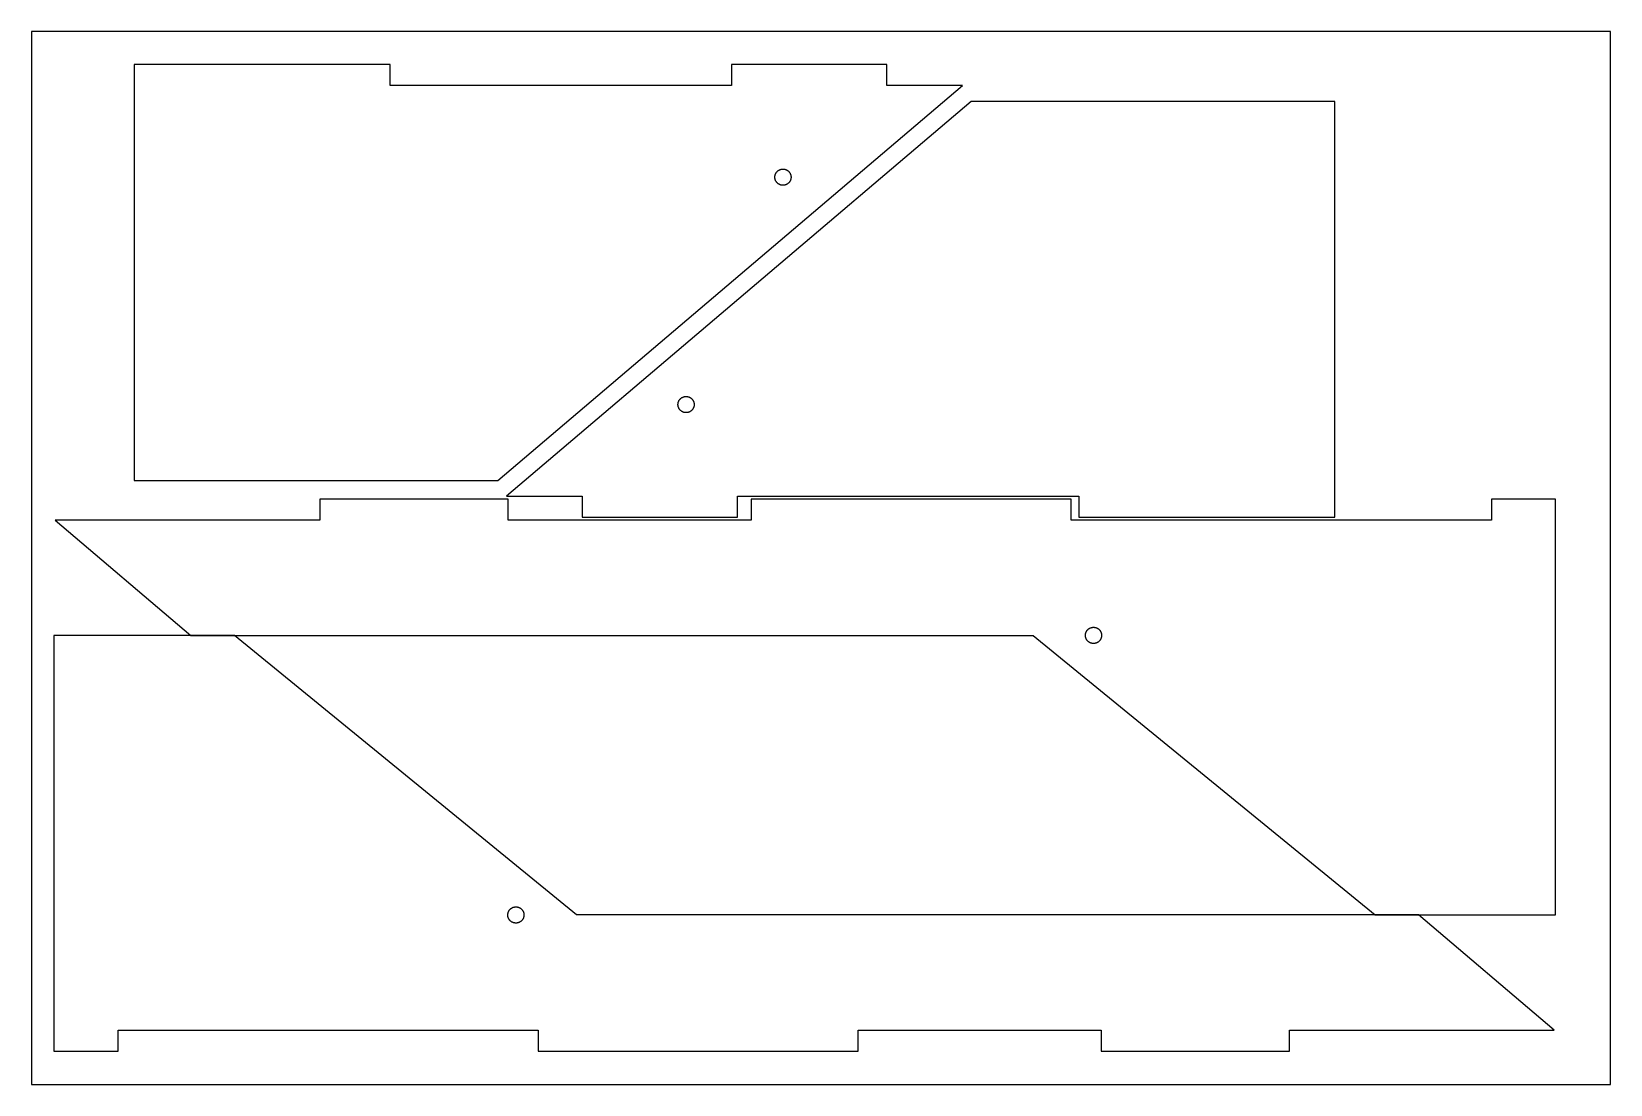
# Model space of a CAD drawing. Header units: millimetres. Extents: x 35122 to 36022, y -10510 to -9910.
import ezdxf

# ---------------------------------------------------------------- set-up
doc = ezdxf.new("R2010")
doc.units = ezdxf.units.MM
doc.header["$MEASUREMENT"] = 0
doc.layers.add('90X60', color=6, linetype='Continuous', true_color=0xff00ff)
doc.layers.add('CORTE', color=172, linetype='Continuous', true_color=0x0000bf)

msp = doc.modelspace()

# ---------------------------------------------------------------- linework, layer by layer
at = {"layer": '90X60'}
for p, q in [((36021.84, -9910.16), (35121.84, -9910.16)), ((35121.84, -9910.16), (35121.84, -10510.16)), ((36021.84, -10510.16), (36021.84, -9910.16)), ((35121.84, -10510.16), (36021.84, -10510.16))]:
    msp.add_line(p, q, dxfattribs=at)
at = {"layer": 'CORTE'}
for p, q in [((35326.2, -9928.89), (35180.37, -9928.89)), ((35180.37, -9928.89), (35180.37, -10165.91)), ((35326.2, -9940.91), (35326.2, -9928.89)), ((35609.42, -9928.89), (35520.82, -9928.89)), ((35520.82, -9928.89), (35520.82, -9940.91)), ((35609.42, -9940.91), (35609.42, -9928.89)), ((35520.82, -9940.91), (35326.2, -9940.91)), ((35387.65, -10165.91), (35652.53, -9940.91)), ((35652.53, -9940.91), (35609.42, -9940.91)), ((35657.43, -9949.94), (35392.55, -10174.94)), ((35864.71, -9949.94), (35657.43, -9949.94)), ((35864.71, -10186.96), (35864.71, -9949.94)), ((35546.74, -9990.04), (35546.85, -9989.92)), ((35546.85, -9989.92), (35546.96, -9989.81)), ((35546.96, -9989.81), (35547.08, -9989.7)), ((35547.08, -9989.7), (35547.2, -9989.59)), ((35547.2, -9989.59), (35547.33, -9989.49)), ((35547.33, -9989.49), (35547.45, -9989.4)), ((35547.45, -9989.4), (35547.59, -9989.3)), ((35547.59, -9989.3), (35547.72, -9989.22)), ((35547.72, -9989.22), (35547.86, -9989.14)), ((35547.86, -9989.14), (35548, -9989.06)), ((35548, -9989.06), (35548.14, -9988.99)), ((35548.14, -9988.99), (35548.28, -9988.92)), ((35548.28, -9988.92), (35548.43, -9988.86)), ((35548.43, -9988.86), (35548.58, -9988.8)), ((35548.58, -9988.8), (35548.73, -9988.75)), ((35548.73, -9988.75), (35548.89, -9988.7)), ((35548.89, -9988.7), (35549.04, -9988.66)), ((35549.04, -9988.66), (35549.2, -9988.62)), ((35549.2, -9988.62), (35549.35, -9988.59)), ((35549.35, -9988.59), (35549.51, -9988.56)), ((35549.51, -9988.56), (35549.67, -9988.55)), ((35549.67, -9988.55), (35549.83, -9988.53)), ((35549.83, -9988.53), (35549.99, -9988.52)), ((35549.99, -9988.52), (35550.15, -9988.52)), ((35550.15, -9988.52), (35550.31, -9988.52)), ((35550.31, -9988.52), (35550.47, -9988.53)), ((35550.47, -9988.53), (35550.63, -9988.54)), ((35550.63, -9988.54), (35550.79, -9988.56)), ((35550.79, -9988.56), (35550.95, -9988.59)), ((35550.95, -9988.59), (35551.1, -9988.62)), ((35551.1, -9988.62), (35551.26, -9988.65)), ((35551.26, -9988.65), (35551.42, -9988.69)), ((35551.42, -9988.69), (35551.57, -9988.74)), ((35551.57, -9988.74), (35551.72, -9988.79)), ((35551.72, -9988.79), (35551.87, -9988.85)), ((35551.87, -9988.85), (35552.02, -9988.91)), ((35552.02, -9988.91), (35552.16, -9988.98)), ((35552.16, -9988.98), (35552.31, -9989.05)), ((35552.31, -9989.05), (35552.45, -9989.13)), ((35552.45, -9989.13), (35552.58, -9989.21)), ((35552.58, -9989.21), (35552.72, -9989.29)), ((35552.72, -9989.29), (35552.85, -9989.39)), ((35552.85, -9989.39), (35552.98, -9989.48)), ((35552.98, -9989.48), (35553.1, -9989.58)), ((35553.1, -9989.58), (35553.23, -9989.69)), ((35553.23, -9989.69), (35553.34, -9989.79)), ((35553.34, -9989.79), (35553.46, -9989.91)), ((35553.46, -9989.91), (35553.57, -9990.02)), ((35545.55, -9992.94), (35545.56, -9992.78)), ((35545.55, -9993.1), (35545.55, -9992.94)), ((35545.55, -9993.26), (35545.55, -9993.1)), ((35545.56, -9993.42), (35545.55, -9993.26)), ((35545.56, -9992.78), (35545.58, -9992.62)), ((35545.57, -9993.58), (35545.56, -9993.42)), ((35545.59, -9993.74), (35545.57, -9993.58)), ((35545.58, -9992.62), (35545.6, -9992.46)), ((35545.61, -9993.9), (35545.59, -9993.74)), ((35545.6, -9992.46), (35545.62, -9992.31)), ((35545.64, -9994.06), (35545.61, -9993.9)), ((35545.62, -9992.31), (35545.65, -9992.15)), ((35545.68, -9994.21), (35545.64, -9994.06)), ((35545.65, -9992.15), (35545.69, -9991.99)), ((35545.72, -9994.37), (35545.68, -9994.21)), ((35545.69, -9991.99), (35545.73, -9991.84)), ((35545.76, -9994.52), (35545.72, -9994.37)), ((35545.73, -9991.84), (35545.78, -9991.69)), ((35545.81, -9994.67), (35545.76, -9994.52)), ((35545.78, -9991.69), (35545.83, -9991.53)), ((35545.87, -9994.82), (35545.81, -9994.67)), ((35545.83, -9991.53), (35545.89, -9991.39)), ((35545.93, -9994.97), (35545.87, -9994.82)), ((35545.89, -9991.39), (35545.95, -9991.24)), ((35546, -9995.12), (35545.93, -9994.97)), ((35545.95, -9991.24), (35546.02, -9991.09)), ((35546.07, -9995.26), (35546, -9995.12)), ((35546.02, -9991.09), (35546.1, -9990.95)), ((35546.14, -9995.4), (35546.07, -9995.26)), ((35546.1, -9990.95), (35546.17, -9990.81)), ((35546.22, -9995.54), (35546.14, -9995.4)), ((35546.17, -9990.81), (35546.26, -9990.67)), ((35546.31, -9995.67), (35546.22, -9995.54)), ((35546.26, -9990.67), (35546.34, -9990.54)), ((35546.4, -9995.81), (35546.31, -9995.67)), ((35546.34, -9990.54), (35546.44, -9990.41)), ((35546.5, -9995.94), (35546.4, -9995.81)), ((35546.44, -9990.41), (35546.53, -9990.28)), ((35546.6, -9996.06), (35546.5, -9995.94)), ((35546.53, -9990.28), (35546.63, -9990.16)), ((35546.7, -9996.18), (35546.6, -9996.06)), ((35546.63, -9990.16), (35546.74, -9990.04)), ((35546.81, -9996.3), (35546.7, -9996.18)), ((35546.92, -9996.42), (35546.81, -9996.3)), ((35547.04, -9996.53), (35546.92, -9996.42)), ((35547.15, -9996.63), (35547.04, -9996.53)), ((35547.28, -9996.74), (35547.15, -9996.63)), ((35547.41, -9996.83), (35547.28, -9996.74)), ((35547.54, -9996.93), (35547.41, -9996.83)), ((35547.67, -9997.02), (35547.54, -9996.93)), ((35547.8, -9997.1), (35547.67, -9997.02)), ((35547.94, -9997.18), (35547.8, -9997.1)), ((35548.09, -9997.25), (35547.94, -9997.18)), ((35548.23, -9997.32), (35548.09, -9997.25)), ((35548.38, -9997.39), (35548.23, -9997.32)), ((35548.53, -9997.45), (35548.38, -9997.39)), ((35548.68, -9997.5), (35548.53, -9997.45)), ((35548.83, -9997.55), (35548.68, -9997.5)), ((35548.98, -9997.59), (35548.83, -9997.55)), ((35549.14, -9997.63), (35548.98, -9997.59)), ((35549.29, -9997.66), (35549.14, -9997.63)), ((35549.45, -9997.69), (35549.29, -9997.66)), ((35549.61, -9997.71), (35549.45, -9997.69)), ((35549.77, -9997.73), (35549.61, -9997.71)), ((35549.93, -9997.74), (35549.77, -9997.73)), ((35550.09, -9997.75), (35549.93, -9997.74)), ((35550.25, -9997.75), (35550.09, -9997.75)), ((35550.41, -9997.74), (35550.25, -9997.75)), ((35550.57, -9997.73), (35550.41, -9997.74)), ((35550.73, -9997.71), (35550.57, -9997.73)), ((35550.89, -9997.69), (35550.73, -9997.71)), ((35551.05, -9997.66), (35550.89, -9997.69)), ((35551.2, -9997.63), (35551.05, -9997.66)), ((35551.36, -9997.59), (35551.2, -9997.63)), ((35551.51, -9997.54), (35551.36, -9997.59)), ((35551.66, -9997.49), (35551.51, -9997.54)), ((35551.81, -9997.44), (35551.66, -9997.49)), ((35551.96, -9997.38), (35551.81, -9997.44)), ((35552.11, -9997.31), (35551.96, -9997.38)), ((35552.25, -9997.24), (35552.11, -9997.31)), ((35552.39, -9997.17), (35552.25, -9997.24)), ((35552.53, -9997.09), (35552.39, -9997.17)), ((35552.67, -9997), (35552.53, -9997.09)), ((35552.8, -9996.92), (35552.67, -9997)), ((35552.93, -9996.82), (35552.8, -9996.92)), ((35553.06, -9996.72), (35552.93, -9996.82)), ((35553.18, -9996.62), (35553.06, -9996.72)), ((35553.3, -9996.51), (35553.18, -9996.62)), ((35553.42, -9996.4), (35553.3, -9996.51)), ((35553.53, -9996.29), (35553.42, -9996.4)), ((35553.63, -9996.17), (35553.53, -9996.29)), ((35553.57, -9990.02), (35553.67, -9990.14)), ((35553.74, -9996.05), (35553.63, -9996.17)), ((35553.67, -9990.14), (35553.78, -9990.27)), ((35553.84, -9995.92), (35553.74, -9996.05)), ((35553.78, -9990.27), (35553.87, -9990.39)), ((35553.93, -9995.79), (35553.84, -9995.92)), ((35553.87, -9990.39), (35553.97, -9990.52)), ((35554.02, -9995.66), (35553.93, -9995.79)), ((35553.97, -9990.52), (35554.05, -9990.66)), ((35554.11, -9995.52), (35554.02, -9995.66)), ((35554.05, -9990.66), (35554.14, -9990.79)), ((35554.19, -9995.38), (35554.11, -9995.52)), ((35554.14, -9990.79), (35554.22, -9990.93)), ((35554.26, -9995.24), (35554.19, -9995.38)), ((35554.22, -9990.93), (35554.29, -9991.08)), ((35554.33, -9995.1), (35554.26, -9995.24)), ((35554.29, -9991.08), (35554.36, -9991.22)), ((35554.4, -9994.95), (35554.33, -9995.1)), ((35554.36, -9991.22), (35554.42, -9991.37)), ((35554.46, -9994.81), (35554.4, -9994.95)), ((35554.42, -9991.37), (35554.48, -9991.52)), ((35554.52, -9994.66), (35554.46, -9994.81)), ((35554.48, -9991.52), (35554.54, -9991.67)), ((35554.57, -9994.5), (35554.52, -9994.66)), ((35554.54, -9991.67), (35554.58, -9991.82)), ((35554.61, -9994.35), (35554.57, -9994.5)), ((35554.58, -9991.82), (35554.63, -9991.97)), ((35554.65, -9994.19), (35554.61, -9994.35)), ((35554.63, -9991.97), (35554.66, -9992.13)), ((35554.68, -9994.04), (35554.65, -9994.19)), ((35554.66, -9992.13), (35554.7, -9992.29)), ((35554.71, -9993.88), (35554.68, -9994.04)), ((35554.7, -9992.29), (35554.72, -9992.44)), ((35554.74, -9993.72), (35554.71, -9993.88)), ((35554.72, -9992.44), (35554.74, -9992.6)), ((35554.74, -9992.6), (35554.76, -9992.76)), ((35554.75, -9993.56), (35554.74, -9993.72)), ((35554.77, -9993.4), (35554.75, -9993.56)), ((35554.76, -9992.76), (35554.77, -9992.92)), ((35554.77, -9992.92), (35554.77, -9993.08)), ((35554.77, -9993.08), (35554.77, -9993.24)), ((35554.77, -9993.24), (35554.77, -9993.4)), ((35490.31, -10122.45), (35490.33, -10122.29)), ((35490.31, -10122.61), (35490.31, -10122.45)), ((35490.31, -10122.77), (35490.31, -10122.61)), ((35490.31, -10122.93), (35490.31, -10122.77)), ((35490.32, -10123.09), (35490.31, -10122.93)), ((35490.34, -10123.25), (35490.32, -10123.09)), ((35490.33, -10122.29), (35490.34, -10122.13)), ((35490.34, -10122.13), (35490.37, -10121.97)), ((35490.36, -10123.41), (35490.34, -10123.25)), ((35490.38, -10123.56), (35490.36, -10123.41)), ((35490.37, -10121.97), (35490.4, -10121.81)), ((35490.42, -10123.72), (35490.38, -10123.56)), ((35490.4, -10121.81), (35490.43, -10121.66)), ((35490.45, -10123.88), (35490.42, -10123.72)), ((35490.43, -10121.66), (35490.47, -10121.5)), ((35490.5, -10124.03), (35490.45, -10123.88)), ((35490.47, -10121.5), (35490.51, -10121.35)), ((35490.55, -10124.18), (35490.5, -10124.03)), ((35490.51, -10121.35), (35490.56, -10121.2)), ((35490.6, -10124.33), (35490.55, -10124.18)), ((35490.56, -10121.2), (35490.62, -10121.05)), ((35490.66, -10124.48), (35490.6, -10124.33)), ((35490.62, -10121.05), (35490.68, -10120.9)), ((35490.72, -10124.63), (35490.66, -10124.48)), ((35490.68, -10120.9), (35490.75, -10120.75)), ((35490.79, -10124.77), (35490.72, -10124.63)), ((35490.75, -10120.75), (35490.82, -10120.61)), ((35490.86, -10124.92), (35490.79, -10124.77)), ((35490.82, -10120.61), (35490.89, -10120.47)), ((35490.94, -10125.06), (35490.86, -10124.92)), ((35490.89, -10120.47), (35490.97, -10120.33)), ((35490.97, -10120.33), (35491.06, -10120.19)), ((35491.06, -10120.19), (35491.15, -10120.06)), ((35491.15, -10120.06), (35491.24, -10119.93)), ((35491.24, -10119.93), (35491.34, -10119.8)), ((35491.34, -10119.8), (35491.45, -10119.68)), ((35491.45, -10119.68), (35491.55, -10119.56)), ((35491.55, -10119.56), (35491.66, -10119.45)), ((35491.66, -10119.45), (35491.78, -10119.34)), ((35491.78, -10119.34), (35491.9, -10119.23)), ((35491.9, -10119.23), (35492.02, -10119.13)), ((35492.02, -10119.13), (35492.15, -10119.03)), ((35492.15, -10119.03), (35492.28, -10118.94)), ((35492.28, -10118.94), (35492.41, -10118.85)), ((35492.41, -10118.85), (35492.55, -10118.76)), ((35492.55, -10118.76), (35492.69, -10118.68)), ((35492.69, -10118.68), (35492.83, -10118.61)), ((35492.83, -10118.61), (35492.97, -10118.54)), ((35492.97, -10118.54), (35493.12, -10118.47)), ((35493.12, -10118.47), (35493.27, -10118.41)), ((35493.27, -10118.41), (35493.42, -10118.36)), ((35493.42, -10118.36), (35493.57, -10118.31)), ((35493.57, -10118.31), (35493.72, -10118.26)), ((35493.72, -10118.26), (35493.88, -10118.22)), ((35493.88, -10118.22), (35494.03, -10118.19)), ((35494.03, -10118.19), (35494.19, -10118.16)), ((35494.19, -10118.16), (35494.35, -10118.14)), ((35494.35, -10118.14), (35494.51, -10118.12)), ((35494.51, -10118.12), (35494.67, -10118.11)), ((35494.67, -10118.11), (35494.83, -10118.11)), ((35494.83, -10118.11), (35494.99, -10118.1)), ((35494.99, -10118.1), (35495.15, -10118.11)), ((35495.15, -10118.11), (35495.31, -10118.12)), ((35495.31, -10118.12), (35495.47, -10118.14)), ((35495.47, -10118.14), (35495.63, -10118.16)), ((35495.63, -10118.16), (35495.79, -10118.19)), ((35495.79, -10118.19), (35495.94, -10118.22)), ((35495.94, -10118.22), (35496.1, -10118.26)), ((35496.1, -10118.26), (35496.25, -10118.3)), ((35496.25, -10118.3), (35496.4, -10118.35)), ((35496.4, -10118.35), (35496.56, -10118.4)), ((35496.56, -10118.4), (35496.7, -10118.46)), ((35496.7, -10118.46), (35496.85, -10118.53)), ((35496.85, -10118.53), (35496.99, -10118.6)), ((35496.99, -10118.6), (35497.14, -10118.67)), ((35497.14, -10118.67), (35497.28, -10118.75)), ((35497.28, -10118.75), (35497.41, -10118.84)), ((35497.41, -10118.84), (35497.55, -10118.92)), ((35497.55, -10118.92), (35497.68, -10119.02)), ((35497.68, -10119.02), (35497.8, -10119.12)), ((35497.8, -10119.12), (35497.93, -10119.22)), ((35497.93, -10119.22), (35498.05, -10119.32)), ((35498.05, -10119.32), (35498.16, -10119.43)), ((35498.16, -10119.43), (35498.27, -10119.55)), ((35498.27, -10119.55), (35498.38, -10119.67)), ((35498.38, -10119.67), (35498.48, -10119.79)), ((35498.48, -10119.79), (35498.58, -10119.91)), ((35498.58, -10119.91), (35498.68, -10120.04)), ((35498.68, -10120.04), (35498.77, -10120.18)), ((35498.77, -10120.18), (35498.86, -10120.31)), ((35498.86, -10120.31), (35498.94, -10120.45)), ((35498.99, -10124.9), (35498.91, -10125.04)), ((35498.94, -10120.45), (35499.01, -10120.59)), ((35499.06, -10124.76), (35498.99, -10124.9)), ((35499.01, -10120.59), (35499.08, -10120.73)), ((35499.13, -10124.61), (35499.06, -10124.76)), ((35499.08, -10120.73), (35499.15, -10120.88)), ((35499.19, -10124.47), (35499.13, -10124.61)), ((35499.15, -10120.88), (35499.21, -10121.03)), ((35499.25, -10124.32), (35499.19, -10124.47)), ((35499.21, -10121.03), (35499.27, -10121.18)), ((35499.3, -10124.16), (35499.25, -10124.32)), ((35499.27, -10121.18), (35499.32, -10121.33)), ((35499.35, -10124.01), (35499.3, -10124.16)), ((35499.32, -10121.33), (35499.36, -10121.48)), ((35499.39, -10123.86), (35499.35, -10124.01)), ((35499.36, -10121.48), (35499.41, -10121.64)), ((35499.43, -10123.7), (35499.39, -10123.86)), ((35499.41, -10121.64), (35499.44, -10121.79)), ((35499.46, -10123.54), (35499.43, -10123.7)), ((35499.44, -10121.79), (35499.47, -10121.95)), ((35499.48, -10123.39), (35499.46, -10123.54)), ((35499.47, -10121.95), (35499.49, -10122.11)), ((35499.51, -10123.23), (35499.48, -10123.39)), ((35499.49, -10122.11), (35499.51, -10122.27)), ((35499.51, -10122.27), (35499.52, -10122.43)), ((35499.52, -10123.07), (35499.51, -10123.23)), ((35499.52, -10122.43), (35499.53, -10122.59)), ((35499.53, -10122.91), (35499.52, -10123.07)), ((35499.53, -10122.59), (35499.53, -10122.75)), ((35499.53, -10122.75), (35499.53, -10122.91)), ((35491.03, -10125.19), (35490.94, -10125.06)), ((35491.11, -10125.33), (35491.03, -10125.19)), ((35491.21, -10125.46), (35491.11, -10125.33)), ((35491.3, -10125.58), (35491.21, -10125.46)), ((35491.41, -10125.71), (35491.3, -10125.58)), ((35491.51, -10125.83), (35491.41, -10125.71)), ((35491.62, -10125.94), (35491.51, -10125.83)), ((35491.74, -10126.06), (35491.62, -10125.94)), ((35491.85, -10126.17), (35491.74, -10126.06)), ((35491.98, -10126.27), (35491.85, -10126.17)), ((35492.1, -10126.37), (35491.98, -10126.27)), ((35492.23, -10126.47), (35492.1, -10126.37)), ((35492.36, -10126.56), (35492.23, -10126.47)), ((35492.5, -10126.64), (35492.36, -10126.56)), ((35492.63, -10126.72), (35492.5, -10126.64)), ((35492.77, -10126.8), (35492.63, -10126.72)), ((35492.92, -10126.87), (35492.77, -10126.8)), ((35493.06, -10126.94), (35492.92, -10126.87)), ((35493.21, -10127), (35493.06, -10126.94)), ((35493.36, -10127.06), (35493.21, -10127)), ((35493.51, -10127.11), (35493.36, -10127.06)), ((35493.66, -10127.16), (35493.51, -10127.11)), ((35493.82, -10127.2), (35493.66, -10127.16)), ((35493.98, -10127.23), (35493.82, -10127.2)), ((35494.13, -10127.26), (35493.98, -10127.23)), ((35494.29, -10127.29), (35494.13, -10127.26)), ((35494.45, -10127.31), (35494.29, -10127.29)), ((35494.61, -10127.32), (35494.45, -10127.31)), ((35494.77, -10127.33), (35494.61, -10127.32)), ((35494.93, -10127.33), (35494.77, -10127.33)), ((35495.09, -10127.33), (35494.93, -10127.33)), ((35495.25, -10127.32), (35495.09, -10127.33)), ((35495.41, -10127.31), (35495.25, -10127.32)), ((35495.57, -10127.29), (35495.41, -10127.31)), ((35495.73, -10127.26), (35495.57, -10127.29)), ((35495.88, -10127.23), (35495.73, -10127.26)), ((35496.04, -10127.19), (35495.88, -10127.23)), ((35496.19, -10127.15), (35496.04, -10127.19)), ((35496.35, -10127.11), (35496.19, -10127.15)), ((35496.5, -10127.05), (35496.35, -10127.11)), ((35496.65, -10127), (35496.5, -10127.05)), ((35496.8, -10126.93), (35496.65, -10127)), ((35496.94, -10126.87), (35496.8, -10126.93)), ((35497.08, -10126.79), (35496.94, -10126.87)), ((35497.22, -10126.72), (35497.08, -10126.79)), ((35497.36, -10126.63), (35497.22, -10126.72)), ((35497.5, -10126.55), (35497.36, -10126.63)), ((35497.63, -10126.45), (35497.5, -10126.55)), ((35497.75, -10126.36), (35497.63, -10126.45)), ((35497.88, -10126.26), (35497.75, -10126.36)), ((35498, -10126.15), (35497.88, -10126.26)), ((35498.12, -10126.04), (35498, -10126.15)), ((35498.23, -10125.93), (35498.12, -10126.04)), ((35498.34, -10125.81), (35498.23, -10125.93)), ((35498.45, -10125.69), (35498.34, -10125.81)), ((35498.55, -10125.57), (35498.45, -10125.69)), ((35498.64, -10125.44), (35498.55, -10125.57)), ((35498.74, -10125.31), (35498.64, -10125.44)), ((35498.82, -10125.18), (35498.74, -10125.31)), ((35498.91, -10125.04), (35498.82, -10125.18)), ((35180.37, -10165.91), (35387.65, -10165.91)), ((35393.53, -10176.57), (35286.17, -10176.57)), ((35286.17, -10176.57), (35286.17, -10188.59)), ((35392.55, -10174.94), (35435.66, -10174.94)), ((35393.53, -10188.59), (35393.53, -10176.57)), ((35435.66, -10174.94), (35435.66, -10186.96)), ((35524.26, -10186.96), (35524.26, -10174.94)), ((35524.26, -10174.94), (35718.88, -10174.94)), ((35714.51, -10176.57), (35532.12, -10176.57)), ((35532.12, -10176.57), (35532.12, -10188.59)), ((35714.51, -10188.59), (35714.51, -10176.57)), ((35718.88, -10174.94), (35718.88, -10186.96)), ((35990.54, -10176.57), (35953.98, -10176.57)), ((35953.98, -10176.57), (35953.98, -10188.59)), ((35990.54, -10413.59), (35990.54, -10176.57)), ((35435.66, -10186.96), (35524.26, -10186.96)), ((35718.88, -10186.96), (35864.71, -10186.96)), ((35286.17, -10188.59), (35135.28, -10188.59)), ((35135.28, -10188.59), (35212.58, -10254.25)), ((35532.12, -10188.59), (35393.53, -10188.59)), ((35953.98, -10188.59), (35714.51, -10188.59)), ((35723.88, -10251.04), (35723.99, -10250.93)), ((35723.99, -10250.93), (35724.11, -10250.82)), ((35724.11, -10250.82), (35724.23, -10250.71)), ((35724.23, -10250.71), (35724.35, -10250.61)), ((35724.35, -10250.61), (35724.48, -10250.52)), ((35724.48, -10250.52), (35724.61, -10250.43)), ((35724.61, -10250.43), (35724.75, -10250.34)), ((35724.75, -10250.34), (35724.88, -10250.26)), ((35724.88, -10250.26), (35725.02, -10250.18)), ((35725.02, -10250.18), (35725.17, -10250.11)), ((35725.17, -10250.11), (35725.31, -10250.04)), ((35725.31, -10250.04), (35725.46, -10249.98)), ((35725.46, -10249.98), (35725.61, -10249.92)), ((35725.61, -10249.92), (35725.76, -10249.87)), ((35725.76, -10249.87), (35725.91, -10249.82)), ((35725.91, -10249.82), (35726.07, -10249.78)), ((35726.07, -10249.78), (35726.22, -10249.74)), ((35726.22, -10249.74), (35726.38, -10249.71)), ((35726.38, -10249.71), (35726.54, -10249.69)), ((35726.54, -10249.69), (35726.7, -10249.67)), ((35726.7, -10249.67), (35726.86, -10249.65)), ((35726.86, -10249.65), (35727.02, -10249.64)), ((35727.02, -10249.64), (35727.18, -10249.64)), ((35727.18, -10249.64), (35727.34, -10249.64)), ((35727.34, -10249.64), (35727.5, -10249.65)), ((35727.5, -10249.65), (35727.66, -10249.66)), ((35727.66, -10249.66), (35727.82, -10249.68)), ((35727.82, -10249.68), (35727.97, -10249.71)), ((35727.97, -10249.71), (35728.13, -10249.74)), ((35728.13, -10249.74), (35728.29, -10249.77)), ((35728.29, -10249.77), (35728.44, -10249.81)), ((35728.44, -10249.81), (35728.6, -10249.86)), ((35728.6, -10249.86), (35728.75, -10249.91)), ((35728.75, -10249.91), (35728.9, -10249.97)), ((35728.9, -10249.97), (35729.05, -10250.03)), ((35729.05, -10250.03), (35729.19, -10250.1)), ((35729.19, -10250.1), (35729.33, -10250.17)), ((35729.33, -10250.17), (35729.47, -10250.25)), ((35729.47, -10250.25), (35729.61, -10250.33)), ((35729.61, -10250.33), (35729.75, -10250.41)), ((35729.75, -10250.41), (35729.88, -10250.51)), ((35729.88, -10250.51), (35730.01, -10250.6)), ((35730.01, -10250.6), (35730.13, -10250.7)), ((35730.13, -10250.7), (35730.25, -10250.81)), ((35730.25, -10250.81), (35730.37, -10250.91)), ((35730.37, -10250.91), (35730.49, -10251.03)), ((35134.57, -10254.25), (35134.57, -10491.28)), ((35237.45, -10254.25), (35134.57, -10254.25)), ((35212.58, -10254.25), (35692.71, -10254.25)), ((35432.4, -10413.59), (35237.45, -10254.25)), ((35692.71, -10254.25), (35887.66, -10413.59)), ((35722.57, -10254.22), (35722.58, -10254.06)), ((35722.58, -10254.38), (35722.57, -10254.22)), ((35722.58, -10254.06), (35722.59, -10253.9)), ((35722.58, -10254.54), (35722.58, -10254.38)), ((35722.6, -10254.7), (35722.58, -10254.54)), ((35722.59, -10253.9), (35722.6, -10253.74)), ((35722.6, -10253.74), (35722.62, -10253.58)), ((35722.61, -10254.86), (35722.6, -10254.7)), ((35722.64, -10255.02), (35722.61, -10254.86)), ((35722.62, -10253.58), (35722.65, -10253.43)), ((35722.67, -10255.18), (35722.64, -10255.02)), ((35722.65, -10253.43), (35722.68, -10253.27)), ((35722.7, -10255.33), (35722.67, -10255.18)), ((35722.68, -10253.27), (35722.72, -10253.11)), ((35722.74, -10255.49), (35722.7, -10255.33)), ((35722.72, -10253.11), (35722.76, -10252.96)), ((35722.79, -10255.64), (35722.74, -10255.49)), ((35722.76, -10252.96), (35722.81, -10252.81)), ((35722.84, -10255.79), (35722.79, -10255.64)), ((35722.81, -10252.81), (35722.86, -10252.66)), ((35722.89, -10255.94), (35722.84, -10255.79)), ((35722.86, -10252.66), (35722.92, -10252.51)), ((35722.96, -10256.09), (35722.89, -10255.94)), ((35722.92, -10252.51), (35722.98, -10252.36)), ((35723.02, -10256.24), (35722.96, -10256.09)), ((35722.98, -10252.36), (35723.05, -10252.21)), ((35723.09, -10256.38), (35723.02, -10256.24)), ((35723.05, -10252.21), (35723.12, -10252.07)), ((35723.17, -10256.52), (35723.09, -10256.38)), ((35723.12, -10252.07), (35723.2, -10251.93)), ((35723.25, -10256.66), (35723.17, -10256.52)), ((35723.2, -10251.93), (35723.28, -10251.8)), ((35723.34, -10256.8), (35723.25, -10256.66)), ((35723.28, -10251.8), (35723.37, -10251.66)), ((35723.43, -10256.93), (35723.34, -10256.8)), ((35723.37, -10251.66), (35723.46, -10251.53)), ((35723.52, -10257.06), (35723.43, -10256.93)), ((35723.46, -10251.53), (35723.56, -10251.4)), ((35723.62, -10257.18), (35723.52, -10257.06)), ((35723.56, -10251.4), (35723.66, -10251.28)), ((35723.73, -10257.3), (35723.62, -10257.18)), ((35723.66, -10251.28), (35723.77, -10251.16)), ((35723.83, -10257.42), (35723.73, -10257.3)), ((35723.77, -10251.16), (35723.88, -10251.04)), ((35723.95, -10257.54), (35723.83, -10257.42)), ((35724.06, -10257.65), (35723.95, -10257.54)), ((35724.18, -10257.75), (35724.06, -10257.65)), ((35724.31, -10257.86), (35724.18, -10257.75)), ((35724.43, -10257.95), (35724.31, -10257.86)), ((35724.56, -10258.05), (35724.43, -10257.95)), ((35724.7, -10258.14), (35724.56, -10258.05)), ((35724.83, -10258.22), (35724.7, -10258.14)), ((35724.97, -10258.3), (35724.83, -10258.22)), ((35725.11, -10258.37), (35724.97, -10258.3)), ((35725.26, -10258.44), (35725.11, -10258.37)), ((35725.4, -10258.51), (35725.26, -10258.44)), ((35725.55, -10258.57), (35725.4, -10258.51)), ((35725.7, -10258.62), (35725.55, -10258.57)), ((35725.86, -10258.67), (35725.7, -10258.62)), ((35726.01, -10258.71), (35725.86, -10258.67)), ((35726.16, -10258.75), (35726.01, -10258.71)), ((35726.32, -10258.79), (35726.16, -10258.75)), ((35726.48, -10258.81), (35726.32, -10258.79)), ((35726.64, -10258.83), (35726.48, -10258.81)), ((35726.8, -10258.85), (35726.64, -10258.83)), ((35726.96, -10258.86), (35726.8, -10258.85)), ((35727.12, -10258.87), (35726.96, -10258.86)), ((35727.28, -10258.87), (35727.12, -10258.87)), ((35727.44, -10258.86), (35727.28, -10258.87)), ((35727.6, -10258.85), (35727.44, -10258.86)), ((35727.76, -10258.83), (35727.6, -10258.85)), ((35727.91, -10258.81), (35727.76, -10258.83)), ((35728.07, -10258.78), (35727.91, -10258.81)), ((35728.23, -10258.75), (35728.07, -10258.78)), ((35728.38, -10258.71), (35728.23, -10258.75)), ((35728.54, -10258.66), (35728.38, -10258.71)), ((35728.69, -10258.62), (35728.54, -10258.66)), ((35728.84, -10258.56), (35728.69, -10258.62)), ((35728.99, -10258.5), (35728.84, -10258.56)), ((35729.14, -10258.44), (35728.99, -10258.5)), ((35729.28, -10258.37), (35729.14, -10258.44)), ((35729.42, -10258.29), (35729.28, -10258.37)), ((35729.56, -10258.21), (35729.42, -10258.29)), ((35729.7, -10258.13), (35729.56, -10258.21)), ((35729.83, -10258.04), (35729.7, -10258.13)), ((35729.96, -10257.94), (35729.83, -10258.04)), ((35730.08, -10257.84), (35729.96, -10257.94)), ((35730.21, -10257.74), (35730.08, -10257.84)), ((35730.33, -10257.63), (35730.21, -10257.74)), ((35730.44, -10257.52), (35730.33, -10257.63)), ((35730.55, -10257.41), (35730.44, -10257.52)), ((35730.49, -10251.03), (35730.6, -10251.14)), ((35730.66, -10257.29), (35730.55, -10257.41)), ((35730.6, -10251.14), (35730.7, -10251.26)), ((35730.76, -10257.17), (35730.66, -10257.29)), ((35730.7, -10251.26), (35730.8, -10251.39)), ((35730.86, -10257.04), (35730.76, -10257.17)), ((35730.8, -10251.39), (35730.9, -10251.51)), ((35730.96, -10256.91), (35730.86, -10257.04)), ((35730.9, -10251.51), (35730.99, -10251.64)), ((35731.05, -10256.78), (35730.96, -10256.91)), ((35730.99, -10251.64), (35731.08, -10251.78)), ((35731.13, -10256.64), (35731.05, -10256.78)), ((35731.08, -10251.78), (35731.16, -10251.92)), ((35731.21, -10256.51), (35731.13, -10256.64)), ((35731.16, -10251.92), (35731.24, -10252.05)), ((35731.29, -10256.36), (35731.21, -10256.51)), ((35731.24, -10252.05), (35731.32, -10252.2)), ((35731.36, -10256.22), (35731.29, -10256.36)), ((35731.32, -10252.2), (35731.39, -10252.34)), ((35731.43, -10256.07), (35731.36, -10256.22)), ((35731.39, -10252.34), (35731.45, -10252.49)), ((35731.49, -10255.93), (35731.43, -10256.07)), ((35731.45, -10252.49), (35731.51, -10252.64)), ((35731.54, -10255.78), (35731.49, -10255.93)), ((35731.51, -10252.64), (35731.56, -10252.79)), ((35731.59, -10255.62), (35731.54, -10255.78)), ((35731.56, -10252.79), (35731.61, -10252.94)), ((35731.64, -10255.47), (35731.59, -10255.62)), ((35731.61, -10252.94), (35731.65, -10253.1)), ((35731.68, -10255.32), (35731.64, -10255.47)), ((35731.65, -10253.1), (35731.69, -10253.25)), ((35731.71, -10255.16), (35731.68, -10255.32)), ((35731.69, -10253.25), (35731.72, -10253.41)), ((35731.74, -10255), (35731.71, -10255.16)), ((35731.72, -10253.41), (35731.75, -10253.57)), ((35731.76, -10254.84), (35731.74, -10255)), ((35731.75, -10253.57), (35731.77, -10253.72)), ((35731.78, -10254.68), (35731.76, -10254.84)), ((35731.77, -10253.72), (35731.79, -10253.88)), ((35731.79, -10254.52), (35731.78, -10254.68)), ((35731.79, -10253.88), (35731.8, -10254.04)), ((35731.8, -10254.36), (35731.79, -10254.52)), ((35731.8, -10254.04), (35731.8, -10254.2)), ((35731.8, -10254.2), (35731.8, -10254.36)), ((35393.34, -10413), (35393.37, -10412.85)), ((35393.37, -10412.85), (35393.4, -10412.69)), ((35393.4, -10412.69), (35393.43, -10412.53)), ((35393.43, -10412.53), (35393.47, -10412.38)), ((35393.47, -10412.38), (35393.52, -10412.22)), ((35393.52, -10412.22), (35393.57, -10412.07)), ((35393.57, -10412.07), (35393.62, -10411.92)), ((35393.62, -10411.92), (35393.68, -10411.77)), ((35393.68, -10411.77), (35393.75, -10411.63)), ((35393.75, -10411.63), (35393.82, -10411.48)), ((35393.82, -10411.48), (35393.89, -10411.34)), ((35393.89, -10411.34), (35393.97, -10411.2)), ((35393.97, -10411.2), (35394.06, -10411.07)), ((35394.06, -10411.07), (35394.15, -10410.93)), ((35394.15, -10410.93), (35394.24, -10410.81)), ((35394.24, -10410.81), (35394.34, -10410.68)), ((35394.34, -10410.68), (35394.45, -10410.56)), ((35394.45, -10410.56), (35394.55, -10410.44)), ((35394.55, -10410.44), (35394.67, -10410.32)), ((35394.67, -10410.32), (35394.78, -10410.21)), ((35394.78, -10410.21), (35394.9, -10410.11)), ((35394.9, -10410.11), (35395.02, -10410)), ((35395.02, -10410), (35395.15, -10409.9)), ((35395.15, -10409.9), (35395.28, -10409.81)), ((35395.28, -10409.81), (35395.41, -10409.72)), ((35395.41, -10409.72), (35395.55, -10409.64)), ((35395.55, -10409.64), (35395.69, -10409.56)), ((35395.69, -10409.56), (35395.83, -10409.48)), ((35395.83, -10409.48), (35395.97, -10409.41)), ((35395.97, -10409.41), (35396.12, -10409.35)), ((35396.12, -10409.35), (35396.27, -10409.29)), ((35396.27, -10409.29), (35396.42, -10409.23)), ((35396.42, -10409.23), (35396.57, -10409.18)), ((35396.57, -10409.18), (35396.72, -10409.14)), ((35396.72, -10409.14), (35396.88, -10409.1)), ((35396.88, -10409.1), (35397.04, -10409.06)), ((35397.04, -10409.06), (35397.19, -10409.04)), ((35397.19, -10409.04), (35397.35, -10409.01)), ((35397.35, -10409.01), (35397.51, -10409)), ((35397.51, -10409), (35397.67, -10408.99)), ((35397.67, -10408.99), (35397.83, -10408.98)), ((35397.83, -10408.98), (35397.99, -10408.98)), ((35397.99, -10408.98), (35398.15, -10408.98)), ((35398.15, -10408.98), (35398.31, -10409)), ((35398.31, -10409), (35398.47, -10409.01)), ((35398.47, -10409.01), (35398.63, -10409.03)), ((35398.63, -10409.03), (35398.79, -10409.06)), ((35398.79, -10409.06), (35398.94, -10409.09)), ((35398.94, -10409.09), (35399.1, -10409.13)), ((35399.1, -10409.13), (35399.25, -10409.18)), ((35399.25, -10409.18), (35399.41, -10409.22)), ((35399.41, -10409.22), (35399.56, -10409.28)), ((35399.56, -10409.28), (35399.7, -10409.34)), ((35399.7, -10409.34), (35399.85, -10409.4)), ((35399.85, -10409.4), (35400, -10409.47)), ((35400, -10409.47), (35400.14, -10409.55)), ((35400.14, -10409.55), (35400.28, -10409.63)), ((35400.28, -10409.63), (35400.41, -10409.71)), ((35400.41, -10409.71), (35400.55, -10409.8)), ((35400.55, -10409.8), (35400.68, -10409.89)), ((35400.68, -10409.89), (35400.8, -10409.99)), ((35400.8, -10409.99), (35400.93, -10410.09)), ((35400.93, -10410.09), (35401.05, -10410.2)), ((35401.05, -10410.2), (35401.16, -10410.31)), ((35401.16, -10410.31), (35401.27, -10410.42)), ((35401.27, -10410.42), (35401.38, -10410.54)), ((35401.38, -10410.54), (35401.49, -10410.66)), ((35401.49, -10410.66), (35401.58, -10410.79)), ((35401.58, -10410.79), (35401.68, -10410.92)), ((35401.68, -10410.92), (35401.77, -10411.05)), ((35401.77, -10411.05), (35401.86, -10411.19)), ((35401.86, -10411.19), (35401.94, -10411.32)), ((35401.94, -10411.32), (35402.01, -10411.46)), ((35402.01, -10411.46), (35402.09, -10411.61)), ((35402.09, -10411.61), (35402.15, -10411.75)), ((35402.15, -10411.75), (35402.21, -10411.9)), ((35402.21, -10411.9), (35402.27, -10412.05)), ((35402.27, -10412.05), (35402.32, -10412.2)), ((35402.32, -10412.2), (35402.37, -10412.36)), ((35402.37, -10412.36), (35402.41, -10412.51)), ((35402.41, -10412.51), (35402.44, -10412.67)), ((35402.44, -10412.67), (35402.47, -10412.83)), ((35402.47, -10412.83), (35402.49, -10412.98)), ((35402.49, -10412.98), (35402.51, -10413.14)), ((35393.31, -10413.32), (35393.33, -10413.16)), ((35393.31, -10413.48), (35393.31, -10413.32)), ((35393.31, -10413.64), (35393.31, -10413.48)), ((35393.31, -10413.8), (35393.31, -10413.64)), ((35393.32, -10413.96), (35393.31, -10413.8)), ((35393.34, -10414.12), (35393.32, -10413.96)), ((35393.33, -10413.16), (35393.34, -10413)), ((35393.36, -10414.28), (35393.34, -10414.12)), ((35393.39, -10414.44), (35393.36, -10414.28)), ((35393.42, -10414.6), (35393.39, -10414.44)), ((35393.45, -10414.75), (35393.42, -10414.6)), ((35393.5, -10414.91), (35393.45, -10414.75)), ((35393.55, -10415.06), (35393.5, -10414.91)), ((35393.6, -10415.21), (35393.55, -10415.06)), ((35393.66, -10415.36), (35393.6, -10415.21)), ((35393.72, -10415.5), (35393.66, -10415.36)), ((35393.79, -10415.65), (35393.72, -10415.5)), ((35393.86, -10415.79), (35393.79, -10415.65)), ((35393.94, -10415.93), (35393.86, -10415.79)), ((35394.03, -10416.07), (35393.94, -10415.93)), ((35394.12, -10416.2), (35394.03, -10416.07)), ((35394.21, -10416.33), (35394.12, -10416.2)), ((35394.31, -10416.46), (35394.21, -10416.33)), ((35394.41, -10416.58), (35394.31, -10416.46)), ((35394.51, -10416.7), (35394.41, -10416.58)), ((35394.62, -10416.82), (35394.51, -10416.7)), ((35394.74, -10416.93), (35394.62, -10416.82)), ((35394.85, -10417.04), (35394.74, -10416.93)), ((35394.98, -10417.14), (35394.85, -10417.04)), ((35395.1, -10417.24), (35394.98, -10417.14)), ((35395.23, -10417.34), (35395.1, -10417.24)), ((35395.36, -10417.43), (35395.23, -10417.34)), ((35395.5, -10417.52), (35395.36, -10417.43)), ((35395.63, -10417.6), (35395.5, -10417.52)), ((35395.77, -10417.68), (35395.63, -10417.6)), ((35395.92, -10417.75), (35395.77, -10417.68)), ((35396.06, -10417.82), (35395.92, -10417.75)), ((35396.21, -10417.88), (35396.06, -10417.82)), ((35396.36, -10417.93), (35396.21, -10417.88)), ((35396.51, -10417.99), (35396.36, -10417.93)), ((35396.67, -10418.03), (35396.51, -10417.99)), ((35396.82, -10418.07), (35396.67, -10418.03)), ((35396.98, -10418.11), (35396.82, -10418.07)), ((35397.13, -10418.14), (35396.98, -10418.11)), ((35397.29, -10418.16), (35397.13, -10418.14)), ((35397.45, -10418.18), (35397.29, -10418.16)), ((35397.61, -10418.2), (35397.45, -10418.18)), ((35397.77, -10418.2), (35397.61, -10418.2)), ((35397.93, -10418.21), (35397.77, -10418.2)), ((35398.09, -10418.2), (35397.93, -10418.21)), ((35398.25, -10418.19), (35398.09, -10418.2)), ((35398.41, -10418.18), (35398.25, -10418.19)), ((35398.57, -10418.16), (35398.41, -10418.18)), ((35398.73, -10418.14), (35398.57, -10418.16)), ((35398.88, -10418.1), (35398.73, -10418.14)), ((35399.04, -10418.07), (35398.88, -10418.1)), ((35399.19, -10418.03), (35399.04, -10418.07)), ((35399.35, -10417.98), (35399.19, -10418.03)), ((35399.5, -10417.93), (35399.35, -10417.98)), ((35399.65, -10417.87), (35399.5, -10417.93)), ((35399.8, -10417.81), (35399.65, -10417.87)), ((35399.94, -10417.74), (35399.8, -10417.81)), ((35400.08, -10417.67), (35399.94, -10417.74)), ((35400.22, -10417.59), (35400.08, -10417.67)), ((35400.36, -10417.51), (35400.22, -10417.59)), ((35400.5, -10417.42), (35400.36, -10417.51)), ((35400.63, -10417.33), (35400.5, -10417.42)), ((35400.76, -10417.23), (35400.63, -10417.33)), ((35400.88, -10417.13), (35400.76, -10417.23)), ((35401, -10417.03), (35400.88, -10417.13)), ((35401.12, -10416.92), (35401, -10417.03)), ((35401.23, -10416.81), (35401.12, -10416.92)), ((35401.34, -10416.69), (35401.23, -10416.81)), ((35401.45, -10416.57), (35401.34, -10416.69)), ((35401.55, -10416.44), (35401.45, -10416.57)), ((35401.64, -10416.32), (35401.55, -10416.44)), ((35401.74, -10416.19), (35401.64, -10416.32)), ((35401.82, -10416.05), (35401.74, -10416.19)), ((35401.91, -10415.91), (35401.82, -10416.05)), ((35401.99, -10415.77), (35401.91, -10415.91)), ((35402.06, -10415.63), (35401.99, -10415.77)), ((35402.13, -10415.49), (35402.06, -10415.63)), ((35402.19, -10415.34), (35402.13, -10415.49)), ((35402.25, -10415.19), (35402.19, -10415.34)), ((35402.3, -10415.04), (35402.25, -10415.19)), ((35402.35, -10414.89), (35402.3, -10415.04)), ((35402.39, -10414.73), (35402.35, -10414.89)), ((35402.43, -10414.58), (35402.39, -10414.73)), ((35402.46, -10414.42), (35402.43, -10414.58)), ((35402.49, -10414.26), (35402.46, -10414.42)), ((35402.51, -10414.1), (35402.49, -10414.26)), ((35402.51, -10413.14), (35402.53, -10413.3)), ((35402.52, -10413.94), (35402.51, -10414.1)), ((35402.53, -10413.78), (35402.52, -10413.94)), ((35402.53, -10413.3), (35402.53, -10413.46)), ((35402.53, -10413.46), (35402.53, -10413.62)), ((35402.53, -10413.62), (35402.53, -10413.78)), ((35912.53, -10413.59), (35432.4, -10413.59)), ((35887.66, -10413.59), (35990.54, -10413.59)), ((35989.83, -10479.25), (35912.53, -10413.59)), ((35171.12, -10491.28), (35171.12, -10479.25)), ((35171.12, -10479.25), (35410.6, -10479.25)), ((35410.6, -10479.25), (35410.6, -10491.28)), ((35592.99, -10491.28), (35592.99, -10479.25)), ((35592.99, -10479.25), (35731.58, -10479.25)), ((35731.58, -10479.25), (35731.58, -10491.28)), ((35838.94, -10491.28), (35838.94, -10479.25)), ((35838.94, -10479.25), (35989.83, -10479.25)), ((35134.57, -10491.28), (35171.12, -10491.28)), ((35410.6, -10491.28), (35592.99, -10491.28)), ((35731.58, -10491.28), (35838.94, -10491.28))]:
    msp.add_line(p, q, dxfattribs=at)

doc.saveas('drawing.dxf')
